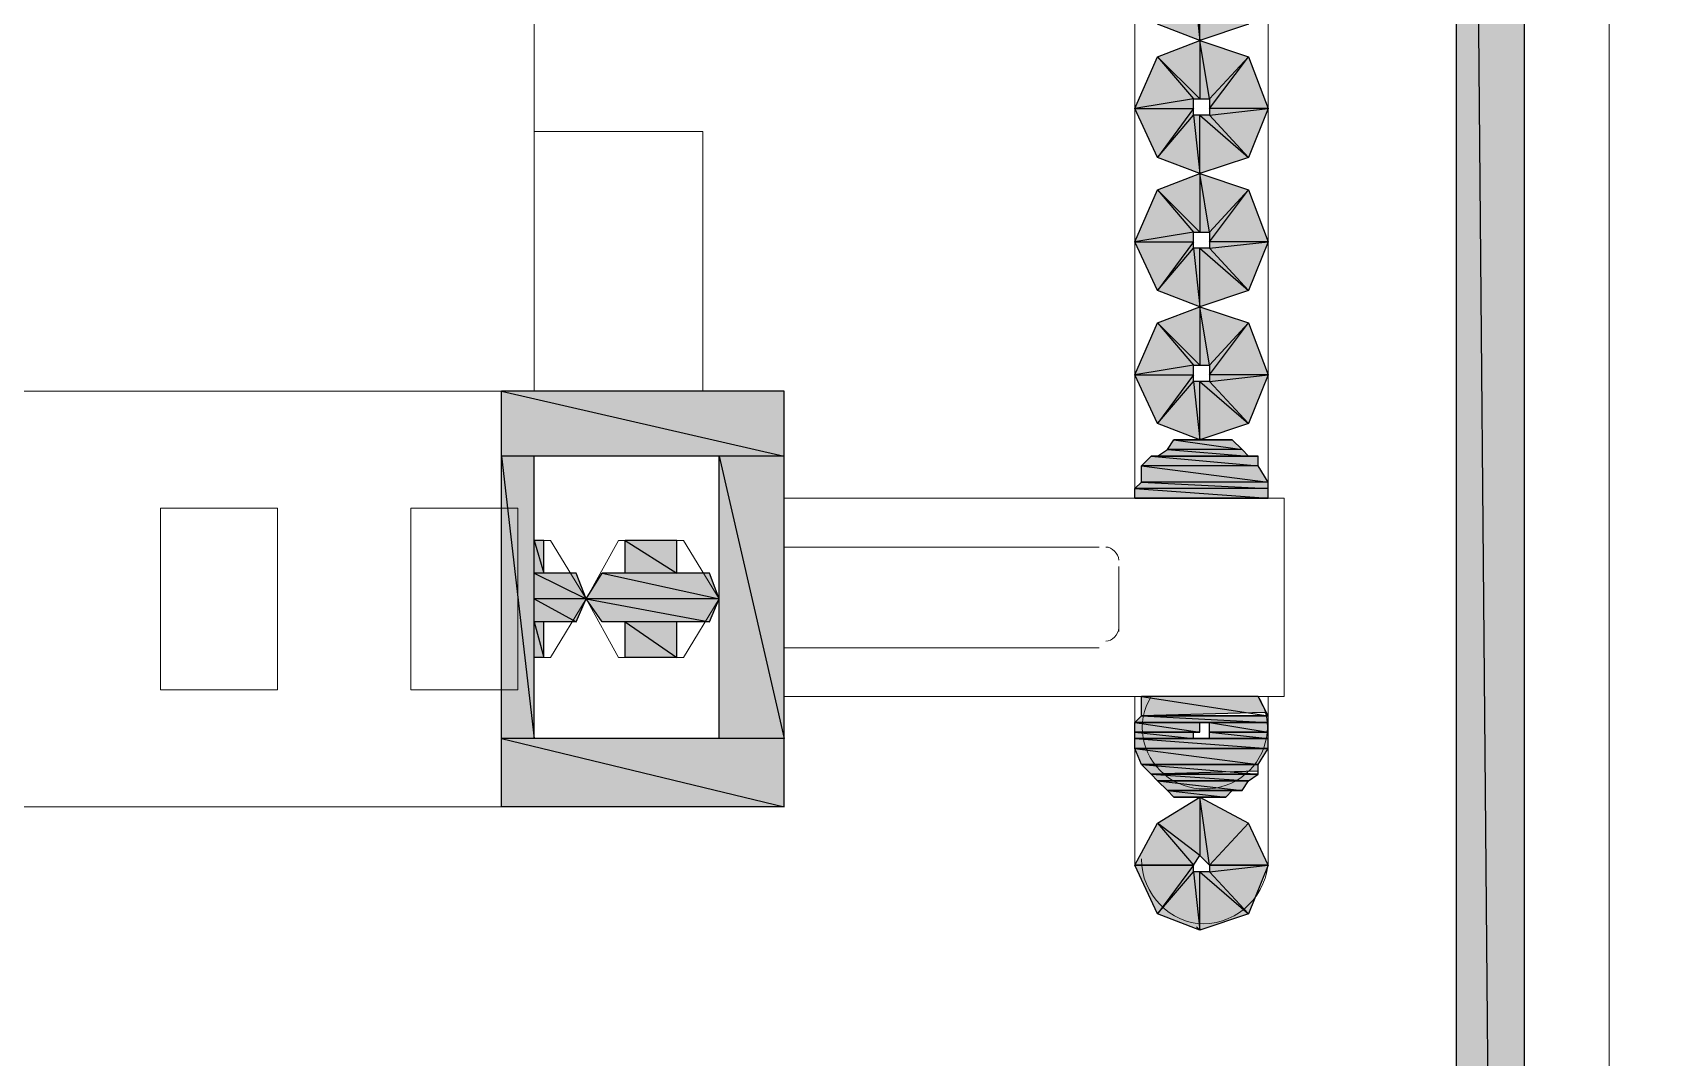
# Model space of a CAD drawing. Header units: millimetres. Extents: x 53 to 176, y -29 to 32.
# Drawn here: x 120.983 to 121.678, y -7.509 to -7.068 of the extents above; entities that cross this region are included whole.
import ezdxf

# ---------------------------------------------------------------- set-up
doc = ezdxf.new("R2010")
doc.units = ezdxf.units.MM
doc.layers.add('15 - Quadro de medição', color=6, linetype='Continuous')

msp = doc.modelspace()

# ---------------------------------------------------------------- hatches: boundary and pattern name
at = {"layer": '15 - Quadro de medição', "true_color": 0x000007}
h = msp.add_hatch(color=7, dxfattribs=at)
h.paths.add_polyline_path([(121.62431, -5.98433), (121.59498, -5.98433), (121.62431, -9.32817)])
h.paths.add_polyline_path([(121.59498, -5.98433), (121.62431, -9.32817), (121.59498, -9.32817)])
h = msp.add_hatch(color=7, dxfattribs=at)
h.paths.add_polyline_path([(121.50559, -7.06402), (121.48883, -7.04587), (121.51397, -7.04307)])
h.paths.add_polyline_path([(121.48883, -7.04587), (121.51397, -7.04307), (121.48883, -7.04307)])
h.paths.add_polyline_path([(121.51397, -7.04307), (121.48883, -7.04307), (121.50559, -7.02072)])
h.paths.add_polyline_path([(121.48883, -7.04307), (121.50559, -7.02072), (121.48883, -7.03888)])
h.paths.add_polyline_path([(121.50559, -7.02072), (121.48883, -7.03888), (121.48464, -7.01374)])
h.paths.add_polyline_path([(121.48883, -7.03888), (121.48464, -7.01374), (121.48464, -7.03888)])
h.paths.add_polyline_path([(121.48464, -7.01374), (121.48464, -7.03888), (121.46648, -7.02072)])
h.paths.add_polyline_path([(121.48464, -7.03888), (121.46648, -7.02072), (121.48184, -7.03888)])
h.paths.add_polyline_path([(121.46648, -7.02072), (121.48184, -7.03888), (121.4567, -7.04307)])
h.paths.add_polyline_path([(121.48184, -7.03888), (121.4567, -7.04307), (121.48184, -7.04307)])
h.paths.add_polyline_path([(121.4567, -7.04307), (121.48184, -7.04307), (121.46648, -7.06402)])
h.paths.add_polyline_path([(121.48184, -7.04307), (121.46648, -7.06402), (121.48184, -7.04587)])
h.paths.add_polyline_path([(121.46648, -7.06402), (121.48184, -7.04587), (121.48464, -7.07101)])
h.paths.add_polyline_path([(121.48184, -7.04587), (121.48464, -7.07101), (121.48464, -7.04587)])
h.paths.add_polyline_path([(121.48464, -7.07101), (121.48464, -7.04587), (121.50559, -7.06402)])
h.paths.add_polyline_path([(121.48464, -7.04587), (121.50559, -7.06402), (121.48883, -7.04587)])
h = msp.add_hatch(color=7, dxfattribs=at)
h.paths.add_polyline_path([(121.50559, -7.12129), (121.48883, -7.10313), (121.51397, -7.10034)])
h.paths.add_polyline_path([(121.48883, -7.10313), (121.51397, -7.10034), (121.48883, -7.10034)])
h.paths.add_polyline_path([(121.51397, -7.10034), (121.48883, -7.10034), (121.50559, -7.07799)])
h.paths.add_polyline_path([(121.48883, -7.10034), (121.50559, -7.07799), (121.48883, -7.09615)])
h.paths.add_polyline_path([(121.50559, -7.07799), (121.48883, -7.09615), (121.48464, -7.07101)])
h.paths.add_polyline_path([(121.48883, -7.09615), (121.48464, -7.07101), (121.48464, -7.09615)])
h.paths.add_polyline_path([(121.48464, -7.07101), (121.48464, -7.09615), (121.46648, -7.07799)])
h.paths.add_polyline_path([(121.48464, -7.09615), (121.46648, -7.07799), (121.48184, -7.09615)])
h.paths.add_polyline_path([(121.46648, -7.07799), (121.48184, -7.09615), (121.4567, -7.10034)])
h.paths.add_polyline_path([(121.48184, -7.09615), (121.4567, -7.10034), (121.48184, -7.10034)])
h.paths.add_polyline_path([(121.4567, -7.10034), (121.48184, -7.10034), (121.46648, -7.12129)])
h.paths.add_polyline_path([(121.48184, -7.10034), (121.46648, -7.12129), (121.48184, -7.10313)])
h.paths.add_polyline_path([(121.46648, -7.12129), (121.48184, -7.10313), (121.48464, -7.12827)])
h.paths.add_polyline_path([(121.48184, -7.10313), (121.48464, -7.12827), (121.48464, -7.10313)])
h.paths.add_polyline_path([(121.48464, -7.12827), (121.48464, -7.10313), (121.50559, -7.12129)])
h.paths.add_polyline_path([(121.48464, -7.10313), (121.50559, -7.12129), (121.48883, -7.10313)])
h = msp.add_hatch(color=7, dxfattribs=at)
h.paths.add_polyline_path([(121.50559, -7.17856), (121.48883, -7.1604), (121.51397, -7.15761)])
h.paths.add_polyline_path([(121.48883, -7.1604), (121.51397, -7.15761), (121.48883, -7.15761)])
h.paths.add_polyline_path([(121.51397, -7.15761), (121.48883, -7.15761), (121.50559, -7.13526)])
h.paths.add_polyline_path([(121.48883, -7.15761), (121.50559, -7.13526), (121.48883, -7.15342)])
h.paths.add_polyline_path([(121.50559, -7.13526), (121.48883, -7.15342), (121.48464, -7.12827)])
h.paths.add_polyline_path([(121.48883, -7.15342), (121.48464, -7.12827), (121.48464, -7.15342)])
h.paths.add_polyline_path([(121.48464, -7.12827), (121.48464, -7.15342), (121.46648, -7.13526)])
h.paths.add_polyline_path([(121.48464, -7.15342), (121.46648, -7.13526), (121.48184, -7.15342)])
h.paths.add_polyline_path([(121.46648, -7.13526), (121.48184, -7.15342), (121.4567, -7.15761)])
h.paths.add_polyline_path([(121.48184, -7.15342), (121.4567, -7.15761), (121.48184, -7.15761)])
h.paths.add_polyline_path([(121.4567, -7.15761), (121.48184, -7.15761), (121.46648, -7.17856)])
h.paths.add_polyline_path([(121.48184, -7.15761), (121.46648, -7.17856), (121.48184, -7.1604)])
h.paths.add_polyline_path([(121.46648, -7.17856), (121.48184, -7.1604), (121.48464, -7.18554)])
h.paths.add_polyline_path([(121.48184, -7.1604), (121.48464, -7.18554), (121.48464, -7.1604)])
h.paths.add_polyline_path([(121.48464, -7.18554), (121.48464, -7.1604), (121.50559, -7.17856)])
h.paths.add_polyline_path([(121.48464, -7.1604), (121.50559, -7.17856), (121.48883, -7.1604)])
h = msp.add_hatch(color=7, dxfattribs=at)
h.paths.add_polyline_path([(121.50559, -7.23582), (121.48883, -7.21767), (121.51397, -7.21487)])
h.paths.add_polyline_path([(121.48883, -7.21767), (121.51397, -7.21487), (121.48883, -7.21487)])
h.paths.add_polyline_path([(121.51397, -7.21487), (121.48883, -7.21487), (121.50559, -7.19253)])
h.paths.add_polyline_path([(121.48883, -7.21487), (121.50559, -7.19253), (121.48883, -7.21068)])
h.paths.add_polyline_path([(121.50559, -7.19253), (121.48883, -7.21068), (121.48464, -7.18554)])
h.paths.add_polyline_path([(121.48883, -7.21068), (121.48464, -7.18554), (121.48464, -7.21068)])
h.paths.add_polyline_path([(121.48464, -7.18554), (121.48464, -7.21068), (121.46648, -7.19253)])
h.paths.add_polyline_path([(121.48464, -7.21068), (121.46648, -7.19253), (121.48184, -7.21068)])
h.paths.add_polyline_path([(121.46648, -7.19253), (121.48184, -7.21068), (121.4567, -7.21487)])
h.paths.add_polyline_path([(121.48184, -7.21068), (121.4567, -7.21487), (121.48184, -7.21487)])
h.paths.add_polyline_path([(121.4567, -7.21487), (121.48184, -7.21487), (121.46648, -7.23582)])
h.paths.add_polyline_path([(121.48184, -7.21487), (121.46648, -7.23582), (121.48184, -7.21767)])
h.paths.add_polyline_path([(121.46648, -7.23582), (121.48184, -7.21767), (121.48464, -7.24281)])
h.paths.add_polyline_path([(121.48184, -7.21767), (121.48464, -7.24281), (121.48464, -7.21767)])
h.paths.add_polyline_path([(121.48464, -7.24281), (121.48464, -7.21767), (121.50559, -7.23582)])
h.paths.add_polyline_path([(121.48464, -7.21767), (121.50559, -7.23582), (121.48883, -7.21767)])
h = msp.add_hatch(color=7, dxfattribs=at)
h.paths.add_polyline_path([(121.30585, -7.22186), (121.18433, -7.22186), (121.30585, -7.24979)])
h.paths.add_polyline_path([(121.18433, -7.22186), (121.30585, -7.24979), (121.18433, -7.24979)])
h = msp.add_hatch(color=7, dxfattribs=at)
h.paths.add_polyline_path([(121.50279, -7.247), (121.47067, -7.247), (121.50559, -7.24979)])
h.paths.add_polyline_path([(121.47067, -7.247), (121.50559, -7.24979), (121.46648, -7.24979)])
h = msp.add_hatch(color=7, dxfattribs=at)
h.paths.add_polyline_path([(121.4986, -7.24281), (121.47346, -7.24281), (121.50279, -7.247)])
h.paths.add_polyline_path([(121.47346, -7.24281), (121.50279, -7.247), (121.47067, -7.247)])
h = msp.add_hatch(color=7, dxfattribs=at)
h.paths.add_polyline_path([(121.1983, -7.24979), (121.18433, -7.24979), (121.1983, -7.37131)])
h.paths.add_polyline_path([(121.18433, -7.24979), (121.1983, -7.37131), (121.18433, -7.37131)])
h = msp.add_hatch(color=7, dxfattribs=at)
h.paths.add_polyline_path([(121.30585, -7.24979), (121.27792, -7.24979), (121.30585, -7.37131)])
h.paths.add_polyline_path([(121.27792, -7.24979), (121.30585, -7.37131), (121.27792, -7.37131)])
h = msp.add_hatch(color=7, dxfattribs=at)
h.paths.add_polyline_path([(121.50978, -7.24979), (121.46369, -7.24979), (121.50978, -7.25398)])
h.paths.add_polyline_path([(121.46369, -7.24979), (121.50978, -7.25398), (121.4595, -7.25398)])
h = msp.add_hatch(color=7, dxfattribs=at)
h.paths.add_polyline_path([(121.50978, -7.25398), (121.4595, -7.25398), (121.51397, -7.26097)])
h.paths.add_polyline_path([(121.4595, -7.25398), (121.51397, -7.26097), (121.4595, -7.26097)])
h = msp.add_hatch(color=7, dxfattribs=at)
h.paths.add_polyline_path([(121.51397, -7.26097), (121.4595, -7.26097), (121.51397, -7.26376)])
h.paths.add_polyline_path([(121.4595, -7.26097), (121.51397, -7.26376), (121.4567, -7.26376)])
h = msp.add_hatch(color=7, dxfattribs=at)
h.paths.add_polyline_path([(121.51397, -7.26376), (121.4567, -7.26376), (121.51397, -7.26795)])
h.paths.add_polyline_path([(121.4567, -7.26376), (121.51397, -7.26795), (121.4567, -7.26795)])
h.paths.add_polyline_path([(121.51397, -7.26795), (121.4567, -7.26795)])
h.paths.add_polyline_path([(121.4567, -7.26795), (121.51397, -7.26795), (121.51257, -7.26795)])
h = msp.add_hatch(color=7, dxfattribs=at)
h.paths.add_polyline_path([(121.20249, -7.28611), (121.1983, -7.28611), (121.20249, -7.30008)])
h.paths.add_polyline_path([(121.1983, -7.28611), (121.20249, -7.30008), (121.1983, -7.30008)])
h = msp.add_hatch(color=7, dxfattribs=at)
h.paths.add_polyline_path([(121.25976, -7.28611), (121.23741, -7.28611), (121.25976, -7.30008)])
h.paths.add_polyline_path([(121.23741, -7.28611), (121.25976, -7.30008), (121.23741, -7.30008)])
h = msp.add_hatch(color=7, dxfattribs=at)
h.paths.add_polyline_path([(121.21646, -7.30008), (121.1983, -7.30008), (121.22065, -7.31125)])
h.paths.add_polyline_path([(121.1983, -7.30008), (121.22065, -7.31125), (121.1983, -7.31125)])
h = msp.add_hatch(color=7, dxfattribs=at)
h.paths.add_polyline_path([(121.27373, -7.30008), (121.22763, -7.30008), (121.27792, -7.31125)])
h.paths.add_polyline_path([(121.22763, -7.30008), (121.27792, -7.31125), (121.22065, -7.31125)])
h = msp.add_hatch(color=7, dxfattribs=at)
h.paths.add_polyline_path([(121.22065, -7.31125), (121.1983, -7.31125), (121.21646, -7.32103)])
h.paths.add_polyline_path([(121.1983, -7.31125), (121.21646, -7.32103), (121.1983, -7.32103)])
h = msp.add_hatch(color=7, dxfattribs=at)
h.paths.add_polyline_path([(121.27792, -7.31125), (121.22065, -7.31125), (121.27373, -7.32103)])
h.paths.add_polyline_path([(121.22065, -7.31125), (121.27373, -7.32103), (121.22763, -7.32103)])
h = msp.add_hatch(color=7, dxfattribs=at)
h.paths.add_polyline_path([(121.20249, -7.32103), (121.1983, -7.32103), (121.20249, -7.33639)])
h.paths.add_polyline_path([(121.1983, -7.32103), (121.20249, -7.33639), (121.1983, -7.33639)])
h = msp.add_hatch(color=7, dxfattribs=at)
h.paths.add_polyline_path([(121.25976, -7.32103), (121.23741, -7.32103), (121.25976, -7.33639)])
h.paths.add_polyline_path([(121.23741, -7.32103), (121.25976, -7.33639), (121.23741, -7.33639)])
h = msp.add_hatch(color=7, dxfattribs=at)
h.paths.add_polyline_path([(121.50978, -7.35315), (121.4595, -7.35315), (121.51397, -7.36153)])
h.paths.add_polyline_path([(121.4595, -7.35315), (121.51397, -7.36153), (121.4595, -7.36153)])
h.paths.add_polyline_path([(121.51397, -7.36153), (121.4595, -7.36153)])
h.paths.add_polyline_path([(121.4595, -7.36153), (121.51397, -7.36153), (121.51257, -7.36014)])
h = msp.add_hatch(color=7, dxfattribs=at)
h.paths.add_polyline_path([(121.51397, -7.36153), (121.4595, -7.36153), (121.51397, -7.36433)])
h.paths.add_polyline_path([(121.4595, -7.36153), (121.51397, -7.36433), (121.4567, -7.36433)])
h.paths.add_polyline_path([(121.51397, -7.36433), (121.4567, -7.36433)])
h.paths.add_polyline_path([(121.4567, -7.36433), (121.51397, -7.36433), (121.51257, -7.36433)])
h.paths.add_polyline_path([(121.51397, -7.36433), (121.51257, -7.36433), (121.4567, -7.36433)])
h.paths.add_polyline_path([(121.51397, -7.36433), (121.4567, -7.36433)])
h = msp.add_hatch(color=7, dxfattribs=at)
h.paths.add_polyline_path([(121.48464, -7.36433), (121.4567, -7.36433), (121.48464, -7.36852)])
h.paths.add_polyline_path([(121.4567, -7.36433), (121.48464, -7.36852), (121.4567, -7.36852)])
h = msp.add_hatch(color=7, dxfattribs=at)
h.paths.add_polyline_path([(121.48464, -7.36433), (121.51397, -7.36433), (121.51257, -7.36433)])
h.paths.add_polyline_path([(121.51397, -7.36433), (121.51257, -7.36433), (121.48464, -7.36433)])
h = msp.add_hatch(color=7, dxfattribs=at)
h.paths.add_polyline_path([(121.51397, -7.36433), (121.48883, -7.36433), (121.51397, -7.36852)])
h.paths.add_polyline_path([(121.48883, -7.36433), (121.51397, -7.36852), (121.48883, -7.36852)])
h = msp.add_hatch(color=7, dxfattribs=at)
h.paths.add_polyline_path([(121.30585, -7.37131), (121.18433, -7.37131), (121.30585, -7.40064)])
h.paths.add_polyline_path([(121.18433, -7.37131), (121.30585, -7.40064), (121.18433, -7.40064)])
h = msp.add_hatch(color=7, dxfattribs=at)
h.paths.add_polyline_path([(121.48184, -7.36852), (121.48045, -7.36852), (121.4567, -7.36852)])
h.paths.add_polyline_path([(121.48184, -7.36852), (121.4567, -7.36852), (121.48464, -7.36852)])
h = msp.add_hatch(color=7, dxfattribs=at)
h.paths.add_polyline_path([(121.4567, -7.36852), (121.48184, -7.36852), (121.48045, -7.36852)])
h.paths.add_polyline_path([(121.48184, -7.36852), (121.48045, -7.36852), (121.4567, -7.36852)])
h = msp.add_hatch(color=7, dxfattribs=at)
h.paths.add_polyline_path([(121.4567, -7.36852), (121.48184, -7.36852), (121.48045, -7.36852)])
h.paths.add_polyline_path([(121.48184, -7.36852), (121.48045, -7.36852), (121.4567, -7.36852)])
h = msp.add_hatch(color=7, dxfattribs=at)
h.paths.add_polyline_path([(121.4567, -7.36852), (121.48184, -7.36852), (121.48045, -7.36852)])
h.paths.add_polyline_path([(121.48184, -7.36852), (121.48045, -7.36852), (121.4567, -7.36852)])
h = msp.add_hatch(color=7, dxfattribs=at)
h.paths.add_polyline_path([(121.4567, -7.36852), (121.48184, -7.36852), (121.48045, -7.36852)])
h.paths.add_polyline_path([(121.48184, -7.36852), (121.48045, -7.36852), (121.4567, -7.36852)])
h = msp.add_hatch(color=7, dxfattribs=at)
h.paths.add_polyline_path([(121.4567, -7.36852), (121.48184, -7.36852), (121.48045, -7.36852)])
h.paths.add_polyline_path([(121.48184, -7.36852), (121.48045, -7.36852), (121.4567, -7.36852)])
h = msp.add_hatch(color=7, dxfattribs=at)
h.paths.add_polyline_path([(121.48184, -7.36852), (121.4567, -7.36852), (121.48184, -7.37131)])
h.paths.add_polyline_path([(121.4567, -7.36852), (121.48184, -7.37131), (121.4567, -7.37131)])
h.paths.add_polyline_path([(121.48184, -7.37131), (121.4567, -7.37131)])
h.paths.add_polyline_path([(121.4567, -7.37131), (121.48184, -7.37131), (121.48045, -7.37131)])
h = msp.add_hatch(color=7, dxfattribs=at)
h.paths.add_polyline_path([(121.4567, -7.37131), (121.48184, -7.37131), (121.48045, -7.37131)])
h.paths.add_polyline_path([(121.48184, -7.37131), (121.48045, -7.37131), (121.4567, -7.37131)])
h = msp.add_hatch(color=7, dxfattribs=at)
h.paths.add_polyline_path([(121.4567, -7.37131), (121.48184, -7.37131), (121.48045, -7.37131)])
h.paths.add_polyline_path([(121.48184, -7.37131), (121.48045, -7.37131), (121.4567, -7.37131)])
h = msp.add_hatch(color=7, dxfattribs=at)
h.paths.add_polyline_path([(121.48464, -7.37131), (121.4567, -7.37131)])
h.paths.add_polyline_path([(121.48464, -7.37131), (121.4567, -7.37131), (121.48184, -7.37131)])
h = msp.add_hatch(color=7, dxfattribs=at)
h.paths.add_polyline_path([(121.51397, -7.37131), (121.4567, -7.37131), (121.51397, -7.3755)])
h.paths.add_polyline_path([(121.4567, -7.37131), (121.51397, -7.3755), (121.4567, -7.3755)])
h.paths.add_polyline_path([(121.51397, -7.3755), (121.4567, -7.3755)])
h.paths.add_polyline_path([(121.4567, -7.3755), (121.51397, -7.3755), (121.51257, -7.3755)])
h = msp.add_hatch(color=7, dxfattribs=at)
h.paths.add_polyline_path([(121.48464, -7.37131), (121.51397, -7.37131), (121.51257, -7.37131)])
h.paths.add_polyline_path([(121.51397, -7.37131), (121.51257, -7.37131), (121.48464, -7.37131)])
h = msp.add_hatch(color=7, dxfattribs=at)
h.paths.add_polyline_path([(121.48883, -7.36852), (121.51397, -7.36852), (121.51257, -7.36852)])
h.paths.add_polyline_path([(121.51397, -7.36852), (121.51257, -7.36852), (121.48883, -7.36852)])
h = msp.add_hatch(color=7, dxfattribs=at)
h.paths.add_polyline_path([(121.48883, -7.36852), (121.51397, -7.36852), (121.51257, -7.36852)])
h.paths.add_polyline_path([(121.51397, -7.36852), (121.51257, -7.36852), (121.48883, -7.36852)])
h = msp.add_hatch(color=7, dxfattribs=at)
h.paths.add_polyline_path([(121.48883, -7.36852), (121.51397, -7.36852), (121.51257, -7.36852)])
h.paths.add_polyline_path([(121.51397, -7.36852), (121.51257, -7.36852), (121.48883, -7.36852)])
h = msp.add_hatch(color=7, dxfattribs=at)
h.paths.add_polyline_path([(121.48883, -7.36852), (121.51397, -7.36852), (121.51257, -7.36852)])
h.paths.add_polyline_path([(121.51397, -7.36852), (121.51257, -7.36852), (121.48883, -7.36852)])
h.paths.add_polyline_path([(121.51397, -7.36852), (121.48883, -7.36852)])
h.paths.add_polyline_path([(121.48883, -7.36852), (121.51397, -7.36852), (121.51257, -7.36852)])
h = msp.add_hatch(color=7, dxfattribs=at)
h.paths.add_polyline_path([(121.48883, -7.36852), (121.51397, -7.36852), (121.51257, -7.36852)])
h.paths.add_polyline_path([(121.51397, -7.36852), (121.51257, -7.36852), (121.48883, -7.36852)])
h = msp.add_hatch(color=7, dxfattribs=at)
h.paths.add_polyline_path([(121.48883, -7.36852), (121.51397, -7.36852), (121.51257, -7.36852)])
h.paths.add_polyline_path([(121.51397, -7.36852), (121.51257, -7.36852), (121.48883, -7.36852)])
h = msp.add_hatch(color=7, dxfattribs=at)
h.paths.add_polyline_path([(121.51397, -7.36852), (121.48883, -7.36852), (121.51397, -7.37131)])
h.paths.add_polyline_path([(121.48883, -7.36852), (121.51397, -7.37131), (121.48883, -7.37131)])
h.paths.add_polyline_path([(121.51397, -7.37131), (121.48883, -7.37131)])
h.paths.add_polyline_path([(121.48883, -7.37131), (121.51397, -7.37131), (121.51257, -7.37131)])
h = msp.add_hatch(color=7, dxfattribs=at)
h.paths.add_polyline_path([(121.48883, -7.37131), (121.51397, -7.37131), (121.51257, -7.37131)])
h.paths.add_polyline_path([(121.51397, -7.37131), (121.51257, -7.37131), (121.48883, -7.37131)])
h = msp.add_hatch(color=7, dxfattribs=at)
h.paths.add_polyline_path([(121.48883, -7.37131), (121.51397, -7.37131), (121.51257, -7.37131)])
h.paths.add_polyline_path([(121.51397, -7.37131), (121.51257, -7.37131), (121.48883, -7.37131)])
h = msp.add_hatch(color=7, dxfattribs=at)
h.paths.add_polyline_path([(121.48883, -7.37131), (121.51397, -7.37131), (121.51257, -7.37131)])
h.paths.add_polyline_path([(121.51397, -7.37131), (121.51257, -7.37131), (121.48883, -7.37131)])
h = msp.add_hatch(color=7, dxfattribs=at)
h.paths.add_polyline_path([(121.48883, -7.37131), (121.51397, -7.37131), (121.51257, -7.37131)])
h.paths.add_polyline_path([(121.51397, -7.37131), (121.51257, -7.37131), (121.48883, -7.37131)])
h = msp.add_hatch(color=7, dxfattribs=at)
h.paths.add_polyline_path([(121.51397, -7.3755), (121.4567, -7.3755), (121.50978, -7.38248)])
h.paths.add_polyline_path([(121.4567, -7.3755), (121.50978, -7.38248), (121.4595, -7.38248)])
h.paths.add_polyline_path([(121.50978, -7.38248), (121.4595, -7.38248)])
h.paths.add_polyline_path([(121.4595, -7.38248), (121.50978, -7.38248)])
h = msp.add_hatch(color=7, dxfattribs=at)
h.paths.add_polyline_path([(121.50978, -7.38248), (121.4595, -7.38248), (121.50978, -7.38667)])
h.paths.add_polyline_path([(121.4595, -7.38248), (121.50978, -7.38667), (121.46369, -7.38667)])
h.paths.add_polyline_path([(121.50978, -7.38667), (121.46369, -7.38667)])
h.paths.add_polyline_path([(121.46369, -7.38667), (121.50978, -7.38667), (121.50978, -7.38528)])
h = msp.add_hatch(color=7, dxfattribs=at)
h.paths.add_polyline_path([(121.50978, -7.38667), (121.46369, -7.38667), (121.50559, -7.38947)])
h.paths.add_polyline_path([(121.46369, -7.38667), (121.50559, -7.38947), (121.46648, -7.38947)])
h.paths.add_polyline_path([(121.50559, -7.38947), (121.46648, -7.38947)])
h.paths.add_polyline_path([(121.46648, -7.38947), (121.50559, -7.38947)])
h = msp.add_hatch(color=7, dxfattribs=at)
h.paths.add_polyline_path([(121.50559, -7.38947), (121.46648, -7.38947), (121.50279, -7.39366)])
h.paths.add_polyline_path([(121.46648, -7.38947), (121.50279, -7.39366), (121.47067, -7.39366)])
h = msp.add_hatch(color=7, dxfattribs=at)
h.paths.add_polyline_path([(121.4986, -7.39366), (121.47067, -7.39366)])
h.paths.add_polyline_path([(121.4986, -7.39366), (121.47067, -7.39366), (121.50279, -7.39366)])
h = msp.add_hatch(color=7, dxfattribs=at)
h.paths.add_polyline_path([(121.4986, -7.39366), (121.47067, -7.39366), (121.49581, -7.39645)])
h.paths.add_polyline_path([(121.47067, -7.39366), (121.49581, -7.39645), (121.47346, -7.39645)])
h.paths.add_polyline_path([(121.49581, -7.39645), (121.47346, -7.39645)])
h.paths.add_polyline_path([(121.47346, -7.39645), (121.49581, -7.39645)])
h = msp.add_hatch(color=7, dxfattribs=at)
h.paths.add_polyline_path([(121.51397, -7.42578), (121.50559, -7.40763), (121.48883, -7.42578)])
h.paths.add_polyline_path([(121.50559, -7.40763), (121.48883, -7.42578), (121.48464, -7.39645)])
h.paths.add_polyline_path([(121.48883, -7.42578), (121.48464, -7.39645), (121.48464, -7.42159)])
h.paths.add_polyline_path([(121.48464, -7.39645), (121.48464, -7.42159), (121.46648, -7.40763)])
h.paths.add_polyline_path([(121.48464, -7.42159), (121.46648, -7.40763), (121.48184, -7.42578)])
h.paths.add_polyline_path([(121.46648, -7.40763), (121.48184, -7.42578), (121.4567, -7.42578)])
h = msp.add_hatch(color=7, dxfattribs=at)
h.paths.add_polyline_path([(121.4567, -7.42578), (121.48184, -7.42578), (121.46648, -7.44674)])
h.paths.add_polyline_path([(121.48184, -7.42578), (121.46648, -7.44674), (121.48184, -7.42858)])
h.paths.add_polyline_path([(121.46648, -7.44674), (121.48184, -7.42858), (121.48464, -7.45372)])
h.paths.add_polyline_path([(121.48184, -7.42858), (121.48464, -7.45372), (121.48464, -7.42858)])
h.paths.add_polyline_path([(121.48464, -7.45372), (121.48464, -7.42858), (121.50559, -7.44674)])
h.paths.add_polyline_path([(121.48464, -7.42858), (121.50559, -7.44674), (121.48883, -7.42858)])
h.paths.add_polyline_path([(121.50559, -7.44674), (121.48883, -7.42858), (121.51397, -7.42578)])
h.paths.add_polyline_path([(121.48883, -7.42858), (121.51397, -7.42578), (121.48883, -7.42578)])

# ---------------------------------------------------------------- linework, layer by layer
at = {"layer": '15 - Quadro de medição', "color": 7, "linetype": 'Continuous', "lineweight": 20, "true_color": 0x000007}
for points in [[(119.80713, -5.61978), (121.66063, -5.61978), (121.66063, -9.32817), (119.80713, -9.32817)], [(121.66063, -5.61978), (123.51273, -5.61978), (123.51273, -9.32817), (121.66063, -9.32817)], [(120.73458, -7.22186), (121.30585, -7.22186), (121.30585, -7.40064), (120.1647, -7.40064), (120.1647, -7.22186)], [(121.03767, -7.35036), (121.08796, -7.35036), (121.08796, -7.27214), (121.03767, -7.27214)], [(121.14522, -7.35036), (121.19132, -7.35036), (121.19132, -7.27214), (121.14522, -7.27214)], [(121.26255, -7.28611), (121.27792, -7.31125), (121.26255, -7.33639), (121.23462, -7.33639), (121.22065, -7.31125), (121.23462, -7.28611)]]:
    msp.add_lwpolyline(points, close=True, dxfattribs=at)
for points in [[(119.87976, -5.76224), (121.59498, -5.76224), (121.59498, -9.32817), (119.87278, -9.32817), (119.87138, -9.32677), (119.80713, -9.32817)], [(121.66063, -5.84884), (121.66063, -9.32817), (119.80713, -9.32817), (119.80713, -5.84884)], [(121.59498, -9.32817), (121.62431, -9.32817), (121.62431, -5.98433)], [(121.4567, -6.36006), (121.4567, -7.26795), (121.4567, -7.26795)], [(121.51397, -7.26795), (121.51397, -6.36006), (121.51397, -6.36006)], [(121.1983, -7.22186), (121.1983, -6.87825), (121.1983, -6.87825)], [(121.27093, -7.22186), (121.27093, -7.11012), (121.1983, -7.11012)], [(121.18433, -7.22186), (121.18433, -7.40064), (121.18433, -7.40064)], [(121.1983, -7.24979), (121.27792, -7.24979), (121.27792, -7.37131), (121.1983, -7.37131)], [(121.1983, -7.24979), (121.1983, -7.37131), (121.1983, -7.37131)], [(121.30585, -7.26795), (121.52095, -7.26795), (121.52095, -7.35315), (121.30585, -7.35315)], [(121.1983, -7.28611), (121.20529, -7.28611), (121.22065, -7.31125), (121.20529, -7.33639), (121.1983, -7.33639)], [(121.20529, -7.28611), (121.20249, -7.28611), (121.20249, -7.30008)], [(121.23741, -7.28611), (121.23741, -7.30008), (121.23741, -7.30008)], [(121.25976, -7.28611), (121.25976, -7.30008), (121.25976, -7.30008)], [(121.44134, -7.2889), (121.30585, -7.2889), (121.30585, -7.2889)], [(121.21646, -7.30008), (121.20249, -7.30008), (121.20249, -7.30008)], [(121.23741, -7.30008), (121.22763, -7.30008), (121.22763, -7.30008)], [(121.27373, -7.30008), (121.25976, -7.30008), (121.25976, -7.30008)], [(121.44972, -7.32522), (121.44972, -7.29728), (121.44972, -7.29728)], [(121.21646, -7.32103), (121.20249, -7.32103), (121.20249, -7.32103)], [(121.20249, -7.32103), (121.20249, -7.33639), (121.20249, -7.33639)], [(121.23741, -7.32103), (121.22763, -7.32103), (121.22763, -7.32103)], [(121.23741, -7.32103), (121.23741, -7.33639), (121.23741, -7.33639)], [(121.25976, -7.32103), (121.25976, -7.33639), (121.25976, -7.33639)], [(121.27373, -7.32103), (121.25976, -7.32103), (121.25976, -7.32103)], [(121.30585, -7.3322), (121.44134, -7.3322), (121.44134, -7.3322)], [(121.4567, -7.35315), (121.4567, -7.42578), (121.4567, -7.42578)], [(121.51397, -7.42578), (121.51397, -7.35315), (121.51397, -7.35315)], [(121.48464, -7.45372), (121.48324, -7.45232), (121.48324, -7.45232)]]:
    msp.add_lwpolyline(points, dxfattribs=at)
at = {"layer": '15 - Quadro de medição', "color": 7, "linetype": 'Continuous', "lineweight": -2, "true_color": 0x000007}
for points in [[(121.62431, -5.98433), (121.59498, -5.98433), (121.62431, -9.32817)], [(121.59498, -5.98433), (121.62431, -9.32817), (121.59498, -9.32817)], [(121.46648, -7.06402), (121.48184, -7.04587), (121.48464, -7.07101)], [(121.48184, -7.04587), (121.48464, -7.07101), (121.48464, -7.04587)], [(121.48464, -7.07101), (121.48464, -7.04587), (121.50559, -7.06402)], [(121.48464, -7.07101), (121.48464, -7.09615), (121.46648, -7.07799)], [(121.50559, -7.07799), (121.48883, -7.09615), (121.48464, -7.07101)], [(121.48883, -7.09615), (121.48464, -7.07101), (121.48464, -7.09615)], [(121.46648, -7.07799), (121.48184, -7.09615), (121.4567, -7.10034)], [(121.48464, -7.09615), (121.46648, -7.07799), (121.48184, -7.09615)], [(121.51397, -7.10034), (121.48883, -7.10034), (121.50559, -7.07799)], [(121.48883, -7.10034), (121.50559, -7.07799), (121.48883, -7.09615)], [(121.48184, -7.09615), (121.4567, -7.10034), (121.48184, -7.10034)], [(121.4567, -7.10034), (121.48184, -7.10034), (121.46648, -7.12129)], [(121.48184, -7.10034), (121.46648, -7.12129), (121.48184, -7.10313)], [(121.50559, -7.12129), (121.48883, -7.10313), (121.51397, -7.10034)], [(121.48883, -7.10313), (121.51397, -7.10034), (121.48883, -7.10034)], [(121.46648, -7.12129), (121.48184, -7.10313), (121.48464, -7.12827)], [(121.48184, -7.10313), (121.48464, -7.12827), (121.48464, -7.10313)], [(121.48464, -7.12827), (121.48464, -7.10313), (121.50559, -7.12129)], [(121.48464, -7.10313), (121.50559, -7.12129), (121.48883, -7.10313)], [(121.48464, -7.12827), (121.48464, -7.15342), (121.46648, -7.13526)], [(121.50559, -7.13526), (121.48883, -7.15342), (121.48464, -7.12827)], [(121.48883, -7.15342), (121.48464, -7.12827), (121.48464, -7.15342)], [(121.46648, -7.13526), (121.48184, -7.15342), (121.4567, -7.15761)], [(121.48464, -7.15342), (121.46648, -7.13526), (121.48184, -7.15342)], [(121.51397, -7.15761), (121.48883, -7.15761), (121.50559, -7.13526)], [(121.48883, -7.15761), (121.50559, -7.13526), (121.48883, -7.15342)], [(121.48184, -7.15342), (121.4567, -7.15761), (121.48184, -7.15761)], [(121.4567, -7.15761), (121.48184, -7.15761), (121.46648, -7.17856)], [(121.48184, -7.15761), (121.46648, -7.17856), (121.48184, -7.1604)], [(121.46648, -7.17856), (121.48184, -7.1604), (121.48464, -7.18554)], [(121.48184, -7.1604), (121.48464, -7.18554), (121.48464, -7.1604)], [(121.48464, -7.18554), (121.48464, -7.1604), (121.50559, -7.17856)], [(121.48464, -7.1604), (121.50559, -7.17856), (121.48883, -7.1604)], [(121.50559, -7.17856), (121.48883, -7.1604), (121.51397, -7.15761)], [(121.48883, -7.1604), (121.51397, -7.15761), (121.48883, -7.15761)], [(121.48464, -7.18554), (121.48464, -7.21068), (121.46648, -7.19253)], [(121.50559, -7.19253), (121.48883, -7.21068), (121.48464, -7.18554)], [(121.48883, -7.21068), (121.48464, -7.18554), (121.48464, -7.21068)], [(121.46648, -7.19253), (121.48184, -7.21068), (121.4567, -7.21487)], [(121.48464, -7.21068), (121.46648, -7.19253), (121.48184, -7.21068)], [(121.51397, -7.21487), (121.48883, -7.21487), (121.50559, -7.19253)], [(121.48883, -7.21487), (121.50559, -7.19253), (121.48883, -7.21068)], [(121.48184, -7.21068), (121.4567, -7.21487), (121.48184, -7.21487)], [(121.4567, -7.21487), (121.48184, -7.21487), (121.46648, -7.23582)], [(121.48184, -7.21487), (121.46648, -7.23582), (121.48184, -7.21767)], [(121.46648, -7.23582), (121.48184, -7.21767), (121.48464, -7.24281)], [(121.48184, -7.21767), (121.48464, -7.24281), (121.48464, -7.21767)], [(121.48464, -7.24281), (121.48464, -7.21767), (121.50559, -7.23582)], [(121.48464, -7.21767), (121.50559, -7.23582), (121.48883, -7.21767)], [(121.50559, -7.23582), (121.48883, -7.21767), (121.51397, -7.21487)], [(121.48883, -7.21767), (121.51397, -7.21487), (121.48883, -7.21487)], [(121.30585, -7.22186), (121.18433, -7.22186), (121.30585, -7.24979)], [(121.18433, -7.22186), (121.30585, -7.24979), (121.18433, -7.24979)], [(121.47067, -7.247), (121.50559, -7.24979), (121.46648, -7.24979)], [(121.47346, -7.24281), (121.50279, -7.247), (121.47067, -7.247)], [(121.50279, -7.247), (121.47067, -7.247), (121.50559, -7.24979)], [(121.47765, -7.24281), (121.4986, -7.24281), (121.47346, -7.24281)], [(121.4986, -7.24281), (121.47346, -7.24281), (121.50279, -7.247)], [(121.48184, -7.24281), (121.49162, -7.24281), (121.47765, -7.24281)], [(121.49162, -7.24281), (121.47765, -7.24281), (121.4986, -7.24281)], [(121.48883, -7.24281), (121.48184, -7.24281), (121.49162, -7.24281)], [(121.1983, -7.24979), (121.18433, -7.24979), (121.1983, -7.37131)], [(121.18433, -7.24979), (121.1983, -7.37131), (121.18433, -7.37131)], [(121.30585, -7.24979), (121.27792, -7.24979), (121.30585, -7.37131)], [(121.27792, -7.24979), (121.30585, -7.37131), (121.27792, -7.37131)], [(121.46369, -7.24979), (121.50978, -7.25398), (121.4595, -7.25398)], [(121.50978, -7.25398), (121.4595, -7.25398), (121.51397, -7.26097)], [(121.4595, -7.25398), (121.51397, -7.26097), (121.4595, -7.26097)], [(121.46648, -7.24979), (121.50978, -7.24979), (121.46369, -7.24979)], [(121.50978, -7.24979), (121.46369, -7.24979), (121.50978, -7.25398)], [(121.50559, -7.24979), (121.46648, -7.24979), (121.50978, -7.24979)], [(121.4595, -7.26097), (121.51397, -7.26376), (121.4567, -7.26376)], [(121.51397, -7.26097), (121.4595, -7.26097), (121.51397, -7.26376)], [(121.51397, -7.26376), (121.4567, -7.26376), (121.51397, -7.26795)], [(121.4567, -7.26376), (121.51397, -7.26795), (121.4567, -7.26795)], [(121.51397, -7.26795), (121.4567, -7.26795)], [(121.4567, -7.26795), (121.51397, -7.26795), (121.51257, -7.26795)], [(121.20249, -7.28611), (121.1983, -7.28611), (121.20249, -7.30008)], [(121.1983, -7.28611), (121.20249, -7.30008), (121.1983, -7.30008)], [(121.25976, -7.28611), (121.23741, -7.28611), (121.25976, -7.30008)], [(121.23741, -7.28611), (121.25976, -7.30008), (121.23741, -7.30008)], [(121.21646, -7.30008), (121.1983, -7.30008), (121.22065, -7.31125)], [(121.1983, -7.30008), (121.22065, -7.31125), (121.1983, -7.31125)], [(121.22763, -7.30008), (121.27792, -7.31125), (121.22065, -7.31125)], [(121.27373, -7.30008), (121.22763, -7.30008), (121.27792, -7.31125)], [(121.22065, -7.31125), (121.1983, -7.31125), (121.21646, -7.32103)], [(121.1983, -7.31125), (121.21646, -7.32103), (121.1983, -7.32103)], [(121.27792, -7.31125), (121.22065, -7.31125), (121.27373, -7.32103)], [(121.22065, -7.31125), (121.27373, -7.32103), (121.22763, -7.32103)], [(121.20249, -7.32103), (121.1983, -7.32103), (121.20249, -7.33639)], [(121.1983, -7.32103), (121.20249, -7.33639), (121.1983, -7.33639)], [(121.25976, -7.32103), (121.23741, -7.32103), (121.25976, -7.33639)], [(121.23741, -7.32103), (121.25976, -7.33639), (121.23741, -7.33639)], [(121.50978, -7.35315), (121.4595, -7.35315), (121.51397, -7.36153)], [(121.4595, -7.35315), (121.51397, -7.36153), (121.4595, -7.36153)], [(121.4595, -7.36153), (121.51397, -7.36433), (121.4567, -7.36433)], [(121.51397, -7.36433), (121.4567, -7.36433)], [(121.4567, -7.36433), (121.51397, -7.36433), (121.51257, -7.36433)], [(121.51397, -7.36433), (121.51257, -7.36433), (121.4567, -7.36433)], [(121.51397, -7.36433), (121.4567, -7.36433)], [(121.4567, -7.36433), (121.48464, -7.36433), (121.48464, -7.36433)], [(121.48464, -7.36433), (121.48464, -7.36433), (121.4567, -7.36433)], [(121.4567, -7.36433), (121.48464, -7.36433), (121.48464, -7.36433)], [(121.48464, -7.36433), (121.48464, -7.36433), (121.4567, -7.36433)], [(121.48464, -7.36433), (121.4567, -7.36433), (121.48464, -7.36852)], [(121.4567, -7.36433), (121.48464, -7.36852), (121.4567, -7.36852)], [(121.4595, -7.36153), (121.51397, -7.36153), (121.51257, -7.36014)], [(121.51397, -7.36153), (121.4595, -7.36153)], [(121.51397, -7.36153), (121.4595, -7.36153), (121.51397, -7.36433)], [(121.48464, -7.36433), (121.51397, -7.36433), (121.51257, -7.36433)], [(121.51397, -7.36433), (121.51257, -7.36433), (121.48464, -7.36433)], [(121.51397, -7.36433), (121.48464, -7.36433)], [(121.48464, -7.36433), (121.51397, -7.36433), (121.48883, -7.36433)], [(121.51397, -7.36433), (121.48883, -7.36433), (121.51397, -7.36852)], [(121.48883, -7.36433), (121.51397, -7.36852), (121.48883, -7.36852)], [(121.30585, -7.37131), (121.18433, -7.37131), (121.30585, -7.40064)], [(121.18433, -7.37131), (121.30585, -7.40064), (121.18433, -7.40064)], [(121.48184, -7.36852), (121.48045, -7.36852), (121.4567, -7.36852)], [(121.48184, -7.36852), (121.4567, -7.36852), (121.48464, -7.36852)], [(121.4567, -7.36852), (121.48184, -7.36852), (121.48045, -7.36852)], [(121.48184, -7.36852), (121.48045, -7.36852), (121.4567, -7.36852)], [(121.4567, -7.36852), (121.48184, -7.36852), (121.48045, -7.36852)], [(121.48184, -7.36852), (121.48045, -7.36852), (121.4567, -7.36852)], [(121.4567, -7.36852), (121.48184, -7.36852), (121.48045, -7.36852)], [(121.48184, -7.36852), (121.48045, -7.36852), (121.4567, -7.36852)], [(121.4567, -7.36852), (121.48184, -7.36852), (121.48045, -7.36852)], [(121.48184, -7.36852), (121.48045, -7.36852), (121.4567, -7.36852)], [(121.4567, -7.36852), (121.48184, -7.36852), (121.48045, -7.36852)], [(121.48184, -7.36852), (121.48045, -7.36852), (121.4567, -7.36852)], [(121.48184, -7.36852), (121.4567, -7.36852), (121.48184, -7.37131)], [(121.4567, -7.36852), (121.48184, -7.37131), (121.4567, -7.37131)], [(121.48184, -7.37131), (121.4567, -7.37131)], [(121.4567, -7.37131), (121.48184, -7.37131), (121.48045, -7.37131)], [(121.4567, -7.37131), (121.48184, -7.37131), (121.48045, -7.37131)], [(121.48184, -7.37131), (121.48045, -7.37131), (121.4567, -7.37131)], [(121.4567, -7.37131), (121.48184, -7.37131), (121.48045, -7.37131)], [(121.48184, -7.37131), (121.48045, -7.37131), (121.4567, -7.37131)], [(121.48464, -7.37131), (121.48464, -7.37131), (121.4567, -7.37131)], [(121.48464, -7.37131), (121.4567, -7.37131), (121.48184, -7.37131)], [(121.4567, -7.37131), (121.48464, -7.37131), (121.48464, -7.37131)], [(121.48464, -7.37131), (121.48464, -7.37131), (121.4567, -7.37131)], [(121.4567, -7.37131), (121.48464, -7.37131), (121.48464, -7.37131)], [(121.48464, -7.37131), (121.48464, -7.37131), (121.4567, -7.37131)], [(121.4567, -7.37131), (121.48464, -7.37131), (121.48464, -7.37131)], [(121.48464, -7.37131), (121.48464, -7.37131), (121.4567, -7.37131)], [(121.51397, -7.37131), (121.4567, -7.37131), (121.51397, -7.3755)], [(121.4567, -7.37131), (121.51397, -7.3755), (121.4567, -7.3755)], [(121.48883, -7.37131), (121.51397, -7.37131), (121.48464, -7.37131)], [(121.48464, -7.37131), (121.51397, -7.37131), (121.51257, -7.37131)], [(121.51397, -7.37131), (121.51257, -7.37131), (121.48464, -7.37131)], [(121.48883, -7.36852), (121.51397, -7.36852), (121.51257, -7.36852)], [(121.51397, -7.36852), (121.51257, -7.36852), (121.48883, -7.36852)], [(121.48883, -7.36852), (121.51397, -7.36852), (121.51257, -7.36852)], [(121.51397, -7.36852), (121.51257, -7.36852), (121.48883, -7.36852)], [(121.48883, -7.36852), (121.51397, -7.36852), (121.51257, -7.36852)], [(121.51397, -7.36852), (121.51257, -7.36852), (121.48883, -7.36852)], [(121.48883, -7.36852), (121.51397, -7.36852), (121.51257, -7.36852)], [(121.51397, -7.36852), (121.51257, -7.36852), (121.48883, -7.36852)], [(121.51397, -7.36852), (121.48883, -7.36852)], [(121.48883, -7.36852), (121.51397, -7.36852), (121.51257, -7.36852)], [(121.48883, -7.36852), (121.51397, -7.36852), (121.51257, -7.36852)], [(121.51397, -7.36852), (121.51257, -7.36852), (121.48883, -7.36852)], [(121.48883, -7.36852), (121.51397, -7.36852), (121.51257, -7.36852)], [(121.51397, -7.36852), (121.51257, -7.36852), (121.48883, -7.36852)], [(121.51397, -7.36852), (121.48883, -7.36852), (121.51397, -7.37131)], [(121.48883, -7.36852), (121.51397, -7.37131), (121.48883, -7.37131)], [(121.51397, -7.37131), (121.48883, -7.37131)], [(121.48883, -7.37131), (121.51397, -7.37131), (121.51257, -7.37131)], [(121.48883, -7.37131), (121.51397, -7.37131), (121.51257, -7.37131)], [(121.51397, -7.37131), (121.51257, -7.37131), (121.48883, -7.37131)], [(121.48883, -7.37131), (121.51397, -7.37131), (121.51257, -7.37131)], [(121.51397, -7.37131), (121.51257, -7.37131), (121.48883, -7.37131)], [(121.48883, -7.37131), (121.51397, -7.37131), (121.51257, -7.37131)], [(121.51397, -7.37131), (121.51257, -7.37131), (121.48883, -7.37131)], [(121.48883, -7.37131), (121.51397, -7.37131), (121.51257, -7.37131)], [(121.51397, -7.37131), (121.51257, -7.37131), (121.48883, -7.37131)], [(121.51397, -7.37131), (121.48883, -7.37131)], [(121.51397, -7.3755), (121.4567, -7.3755)], [(121.4567, -7.3755), (121.51397, -7.3755), (121.51257, -7.3755)], [(121.51397, -7.3755), (121.4567, -7.3755), (121.50978, -7.38248)], [(121.4567, -7.3755), (121.50978, -7.38248), (121.4595, -7.38248)], [(121.50978, -7.38248), (121.4595, -7.38248)], [(121.4595, -7.38248), (121.50978, -7.38248), (121.50978, -7.38248)], [(121.50978, -7.38248), (121.4595, -7.38248), (121.50978, -7.38667)], [(121.4595, -7.38248), (121.50978, -7.38667), (121.46369, -7.38667)], [(121.46369, -7.38667), (121.50978, -7.38667), (121.50978, -7.38528)], [(121.50978, -7.38667), (121.46369, -7.38667)], [(121.50978, -7.38667), (121.46369, -7.38667), (121.50559, -7.38947)], [(121.46369, -7.38667), (121.50559, -7.38947), (121.46648, -7.38947)], [(121.50559, -7.38947), (121.46648, -7.38947)], [(121.46648, -7.38947), (121.50559, -7.38947), (121.50559, -7.38947)], [(121.50559, -7.38947), (121.46648, -7.38947), (121.50279, -7.39366)], [(121.46648, -7.38947), (121.50279, -7.39366), (121.47067, -7.39366)], [(121.4986, -7.39366), (121.4986, -7.39366), (121.47067, -7.39366)], [(121.4986, -7.39366), (121.47067, -7.39366), (121.50279, -7.39366)], [(121.4986, -7.39366), (121.47067, -7.39366), (121.49581, -7.39645)], [(121.47067, -7.39366), (121.49581, -7.39645), (121.47346, -7.39645)], [(121.48464, -7.39645), (121.48464, -7.42159), (121.46648, -7.40763)], [(121.49581, -7.39645), (121.47346, -7.39645)], [(121.47346, -7.39645), (121.49581, -7.39645), (121.49581, -7.39645)], [(121.49581, -7.39645), (121.47346, -7.39645), (121.49162, -7.39645)], [(121.47346, -7.39645), (121.49162, -7.39645), (121.48184, -7.39645)], [(121.49162, -7.39645), (121.48184, -7.39645), (121.48464, -7.39645)], [(121.48184, -7.39645), (121.49162, -7.39645), (121.49162, -7.39645)], [(121.49162, -7.39645), (121.49162, -7.39645), (121.48184, -7.39645)], [(121.50559, -7.40763), (121.48883, -7.42578), (121.48464, -7.39645)], [(121.48883, -7.42578), (121.48464, -7.39645), (121.48464, -7.42159)], [(121.46648, -7.40763), (121.48184, -7.42578), (121.4567, -7.42578)], [(121.48464, -7.42159), (121.46648, -7.40763), (121.48184, -7.42578)], [(121.51397, -7.42578), (121.50559, -7.40763), (121.48883, -7.42578)], [(121.4567, -7.42578), (121.48184, -7.42578), (121.46648, -7.44674)], [(121.48184, -7.42578), (121.46648, -7.44674), (121.48184, -7.42858)], [(121.46648, -7.44674), (121.48184, -7.42858), (121.48464, -7.45372)], [(121.48184, -7.42858), (121.48464, -7.45372), (121.48464, -7.42858)], [(121.48464, -7.45372), (121.48464, -7.42858), (121.50559, -7.44674)], [(121.48464, -7.42858), (121.50559, -7.44674), (121.48883, -7.42858)], [(121.50559, -7.44674), (121.48883, -7.42858), (121.51397, -7.42578)], [(121.48883, -7.42858), (121.51397, -7.42578), (121.48883, -7.42578)]]:
    msp.add_lwpolyline(points, close=True, dxfattribs=at)
at = {"layer": '15 - Quadro de medição', "color": 7, "linetype": 'Continuous', "lineweight": 20, "true_color": 0x000007}
for points, knots in [([(121.27373, -6.54443), (121.27373, -6.24832), (121.03488, -6.00947), (120.73877, -6.00947), (120.73877, -6.00947), (120.44405, -6.00947), (120.20521, -6.24832), (120.20521, -6.54443), (120.20521, -6.54443), (120.20521, -6.83915), (120.44405, -7.07799), (120.73877, -7.07799), (120.73877, -7.07799), (121.03488, -7.07799), (121.27373, -6.83915), (121.27373, -6.54443)], [0, 0, 0, 0, 0.0625, 0.0625, 0.0625, 0.062501, 0.125, 0.125, 0.125, 0.125001, 0.1875, 0.1875, 0.1875, 0.187501, 1, 1, 1, 1]), ([(120.47757, -6.03741), (120.24432, -6.15753), (120.1228, -6.42291), (120.18565, -6.67852), (120.18565, -6.67852), (120.24711, -6.93413), (120.47618, -7.11431), (120.73877, -7.11431), (120.73877, -7.11431), (121.00276, -7.11431), (121.23182, -6.93413), (121.29328, -6.67852), (121.29328, -6.67852), (121.35614, -6.42291), (121.23462, -6.15753), (120.99996, -6.03741)], [0, 0, 0, 0, 0.0625, 0.0625, 0.0625, 0.062501, 0.125, 0.125, 0.125, 0.125001, 0.1875, 0.1875, 0.1875, 0.187501, 1, 1, 1, 1]), ([(121.46369, -7.35315), (121.4567, -7.36433), (121.4595, -7.37829), (121.46927, -7.38667), (121.46927, -7.38667), (121.47905, -7.39506), (121.49441, -7.39506), (121.50419, -7.38667), (121.50419, -7.38667), (121.51397, -7.37829), (121.51676, -7.36433), (121.50978, -7.35315)], [0, 0, 0, 0, 0.083333, 0.083333, 0.083333, 0.083334, 0.166667, 0.166667, 0.166667, 0.166668, 1, 1, 1, 1])]:
    msp.add_open_spline(points, degree=3, knots=knots, dxfattribs=at)
for points in [[(121.44972, -7.29449), (121.44972, -7.2917), (121.44692, -7.2889), (121.44413, -7.2889)], [(121.44413, -7.32941), (121.44692, -7.32941), (121.44972, -7.32661), (121.44972, -7.32382)], [(121.4595, -7.42299), (121.4595, -7.43835), (121.47207, -7.45093), (121.48603, -7.45093)], [(121.48603, -7.45093), (121.5014, -7.45093), (121.51397, -7.43835), (121.51397, -7.42299)]]:
    msp.add_open_spline(points, degree=3, dxfattribs=at)

doc.saveas('drawing.dxf')
